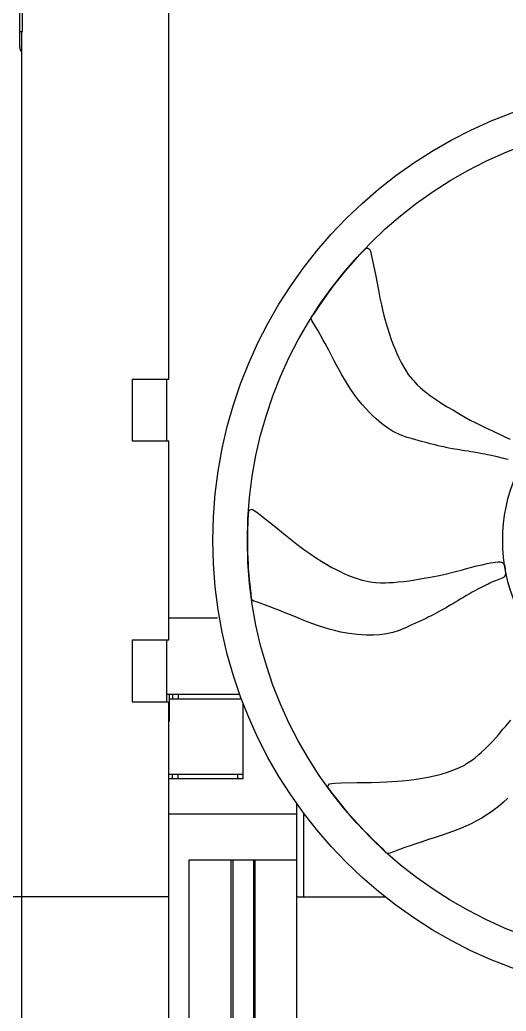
# Model space of a CAD drawing. Extents: x 0 to 406, y 0 to 300.
# Drawn here: x 213.94 to 231.56, y 158.57 to 194.5 of the extents above; entities that cross this region are included whole.
import ezdxf

# ---------------------------------------------------------------- set-up
doc = ezdxf.new("R2010")
doc.units = 0
doc.header["$LTSCALE"] = 12
doc.linetypes.add('0', pattern=[0])
doc.linetypes.add('PHANTOM2', pattern=[1.25, 0.625, -0.125, 0.125, -0.125, 0.125, -0.125])
doc.layers.add('SERV-CLEAR', color=220, linetype='CONTINUOUS')
doc.layers.add('UNIT', color=2, linetype='CONTINUOUS')

msp = doc.modelspace()

# ---------------------------------------------------------------- linework, layer by layer
at = {"layer": 'SERV-CLEAR', "linetype": 'PHANTOM2'}
msp.add_line((219.348, 162.708), (157.003, 162.708), dxfattribs=at)
at = {"layer": 'UNIT', "linetype": '0'}
for p, q in [((214.045, 194.08), (214.045, 200.162)), ((213.945, 193.49), (213.945, 200.126)), ((219.348, 181.478), (219.348, 198.594)), ((213.945, 194.08), (214.045, 194.08)), ((214.003, 194.08), (214.003, 118.586)), ((218.019, 181.478), (219.348, 181.478)), ((218.019, 181.478), (218.019, 179.234)), ((219.267, 179.234), (219.267, 181.478)), ((218.019, 179.234), (219.348, 179.234)), ((219.348, 172.029), (219.348, 179.234)), ((219.348, 172.829), (221.104, 172.829)), ((218.019, 172.029), (219.348, 172.029)), ((218.019, 172.029), (218.019, 169.784)), ((219.267, 169.784), (219.267, 172.029)), ((219.267, 170.054), (221.91, 170.054)), ((219.36, 170.054), (219.36, 169.069)), ((219.478, 170.054), (219.478, 169.893)), ((219.675, 170.054), (219.675, 169.893)), ((218.019, 169.784), (219.348, 169.784)), ((219.348, 142.953), (219.348, 169.784)), ((219.36, 169.893), (221.969, 169.893)), ((222.037, 167.144), (222.037, 169.711)), ((219.36, 169.069), (219.348, 169.069)), ((222.037, 167.144), (219.348, 167.144)), ((219.478, 166.983), (219.478, 167.144)), ((219.675, 166.983), (219.675, 167.144)), ((221.84, 166.983), (221.84, 167.144)), ((222.037, 166.983), (222.037, 167.144)), ((222.037, 166.983), (219.348, 166.983)), ((223.984, 164.053), (223.984, 166.08)), ((223.984, 165.703), (219.348, 165.703)), ((224.234, 162.708), (224.234, 165.737)), ((220.077, 148.613), (220.077, 164.053)), ((220.077, 164.053), (223.984, 164.053)), ((221.592, 164.053), (221.592, 148.613)), ((221.655, 164.053), (221.655, 148.613)), ((222.405, 164.053), (222.405, 148.613)), ((222.468, 148.613), (222.468, 164.053)), ((223.984, 148.613), (223.984, 164.053)), ((223.984, 162.708), (227.179, 162.708))]:
    msp.add_line(p, q, dxfattribs=at)
at = {"layer": 'UNIT'}
for p, q in [((226.373, 186.103), (226.487, 186.222)), ((226.487, 186.222), (226.54, 186.226)), ((226.54, 186.226), (226.614, 186.185)), ((226.614, 186.185), (226.643, 186.11)), ((226.032, 185.731), (226.175, 185.89)), ((226.175, 185.89), (226.264, 185.987)), ((226.264, 185.987), (226.373, 186.103)), ((226.643, 186.11), (226.671, 185.996)), ((226.671, 185.996), (226.721, 185.778)), ((226.721, 185.778), (226.836, 185.209)), ((225.689, 185.334), (225.839, 185.509)), ((225.839, 185.509), (225.931, 185.616)), ((225.931, 185.616), (226.032, 185.731)), ((225.342, 184.902), (225.508, 185.116)), ((225.508, 185.116), (225.689, 185.334)), ((226.836, 185.209), (226.933, 184.704)), ((225.15, 184.64), (225.245, 184.771)), ((225.245, 184.771), (225.342, 184.902)), ((226.933, 184.704), (226.992, 184.41)), ((224.922, 184.318), (225.067, 184.522)), ((225.067, 184.522), (225.15, 184.64)), ((226.992, 184.41), (227.043, 184.172)), ((224.62, 183.865), (224.739, 184.048)), ((224.739, 184.048), (224.922, 184.318)), ((227.043, 184.172), (227.085, 183.988)), ((227.085, 183.988), (227.135, 183.785)), ((224.498, 183.672), (224.516, 183.729)), ((224.498, 183.658), (224.498, 183.672)), ((224.519, 183.599), (224.498, 183.658)), ((224.516, 183.729), (224.62, 183.865)), ((227.135, 183.785), (227.181, 183.611)), ((227.181, 183.611), (227.249, 183.372)), ((224.594, 183.48), (224.519, 183.599)), ((224.665, 183.364), (224.594, 183.48)), ((224.735, 183.245), (224.665, 183.364)), ((227.249, 183.372), (227.331, 183.11)), ((224.819, 183.097), (224.735, 183.245)), ((224.934, 182.891), (224.819, 183.097)), ((225.002, 182.765), (224.934, 182.891)), ((227.331, 183.11), (227.397, 182.916)), ((227.397, 182.916), (227.473, 182.714)), ((225.133, 182.519), (225.002, 182.765)), ((227.473, 182.714), (227.536, 182.559)), ((227.536, 182.559), (227.603, 182.405)), ((225.247, 182.302), (225.133, 182.519)), ((225.348, 182.112), (225.247, 182.302)), ((227.603, 182.405), (227.665, 182.269)), ((227.665, 182.269), (227.777, 182.051)), ((225.42, 181.978), (225.348, 182.112)), ((225.512, 181.807), (225.42, 181.978)), ((227.777, 182.051), (227.929, 181.783)), ((225.613, 181.627), (225.512, 181.807)), ((225.738, 181.412), (225.613, 181.627)), ((227.929, 181.783), (228.015, 181.648)), ((228.015, 181.648), (228.154, 181.469)), ((228.154, 181.469), (228.201, 181.424)), ((225.847, 181.234), (225.738, 181.412)), ((225.961, 181.061), (225.847, 181.234)), ((228.201, 181.424), (228.343, 181.271)), ((228.343, 181.271), (228.462, 181.159)), ((228.462, 181.159), (228.599, 181.042)), ((226.102, 180.861), (225.961, 181.061)), ((226.215, 180.713), (226.102, 180.861)), ((228.599, 181.042), (228.7, 180.963)), ((228.7, 180.963), (228.825, 180.869)), ((228.825, 180.869), (228.967, 180.77)), ((228.967, 180.77), (229.144, 180.652)), ((226.354, 180.544), (226.215, 180.713)), ((226.478, 180.405), (226.354, 180.544)), ((226.612, 180.264), (226.478, 180.405)), ((229.144, 180.652), (229.306, 180.548)), ((229.306, 180.548), (229.43, 180.469)), ((229.43, 180.469), (229.654, 180.344)), ((226.733, 180.145), (226.612, 180.264)), ((226.854, 180.031), (226.733, 180.145)), ((227.051, 179.862), (226.854, 180.031)), ((229.654, 180.344), (229.784, 180.264)), ((229.784, 180.264), (230.031, 180.118)), ((230.031, 180.118), (230.258, 179.993)), ((227.225, 179.731), (227.051, 179.862)), ((227.443, 179.592), (227.225, 179.731)), ((230.258, 179.993), (230.414, 179.912)), ((230.414, 179.912), (230.852, 179.699)), ((230.852, 179.699), (231.04, 179.612)), ((227.589, 179.516), (227.443, 179.592)), ((227.652, 179.487), (227.589, 179.516)), ((227.718, 179.458), (227.652, 179.487)), ((227.8, 179.426), (227.718, 179.458)), ((227.902, 179.389), (227.8, 179.426)), ((227.981, 179.362), (227.902, 179.389)), ((228.076, 179.333), (227.981, 179.362)), ((228.165, 179.307), (228.076, 179.333)), ((228.291, 179.272), (228.165, 179.307)), ((231.04, 179.612), (231.14, 179.565)), ((231.14, 179.565), (231.317, 179.482)), ((231.317, 179.482), (231.52, 179.385)), ((231.52, 179.385), (231.702, 179.293)), ((228.379, 179.248), (228.291, 179.272)), ((228.496, 179.216), (228.379, 179.248)), ((228.608, 179.186), (228.496, 179.216)), ((228.696, 179.163), (228.608, 179.186)), ((228.809, 179.133), (228.696, 179.163)), ((228.92, 179.105), (228.809, 179.133)), ((228.988, 179.088), (228.92, 179.105)), ((229.098, 179.061), (228.988, 179.088)), ((229.206, 179.036), (229.098, 179.061)), ((229.299, 179.016), (229.206, 179.036)), ((229.395, 178.996), (229.299, 179.016)), ((229.492, 178.977), (229.395, 178.996)), ((229.619, 178.953), (229.492, 178.977)), ((229.7, 178.939), (229.619, 178.953)), ((229.803, 178.921), (229.7, 178.939)), ((229.875, 178.91), (229.803, 178.921)), ((229.978, 178.893), (229.875, 178.91)), ((230.062, 178.879), (229.978, 178.893)), ((230.188, 178.859), (230.062, 178.879)), ((230.288, 178.843), (230.188, 178.859)), ((230.393, 178.825), (230.288, 178.843)), ((230.526, 178.803), (230.393, 178.825)), ((230.699, 178.772), (230.526, 178.803)), ((230.789, 178.755), (230.699, 178.772)), ((230.892, 178.735), (230.789, 178.755)), ((231.033, 178.706), (230.892, 178.735)), ((231.125, 178.686), (231.033, 178.706)), ((231.248, 178.658), (231.125, 178.686)), ((231.331, 178.638), (231.248, 178.658)), ((231.419, 178.615), (231.331, 178.638)), ((231.484, 178.598), (231.419, 178.615)), ((231.562, 178.576), (231.484, 178.598)), ((231.63, 178.557), (231.562, 178.576)), ((222.222, 176.381), (222.23, 176.54)), ((222.23, 176.54), (222.241, 176.704)), ((222.241, 176.704), (222.28, 176.741)), ((222.28, 176.741), (222.363, 176.758)), ((222.363, 176.758), (222.433, 176.719)), ((222.433, 176.719), (222.528, 176.649)), ((222.528, 176.649), (222.706, 176.514)), ((222.706, 176.514), (223.16, 176.153)), ((222.209, 176.036), (222.216, 176.249)), ((222.216, 176.249), (222.222, 176.381)), ((223.16, 176.153), (223.559, 175.829)), ((222.201, 175.511), (222.204, 175.742)), ((222.204, 175.742), (222.205, 175.883)), ((222.205, 175.883), (222.209, 176.036)), ((223.559, 175.829), (223.793, 175.641)), ((222.203, 175.228), (222.201, 175.511)), ((223.793, 175.641), (223.985, 175.492)), ((223.985, 175.492), (224.136, 175.378)), ((224.136, 175.378), (224.305, 175.254)), ((222.213, 174.957), (222.203, 175.228)), ((224.305, 175.254), (224.452, 175.15)), ((224.452, 175.15), (224.657, 175.011)), ((224.657, 175.011), (224.889, 174.863)), ((222.223, 174.795), (222.213, 174.957)), ((222.234, 174.634), (222.223, 174.795)), ((222.246, 174.489), (222.234, 174.634)), ((224.889, 174.863), (225.064, 174.757)), ((225.064, 174.757), (225.252, 174.651)), ((225.252, 174.651), (225.4, 174.572)), ((230.085, 174.596), (230.274, 174.646)), ((230.274, 174.646), (230.492, 174.702)), ((230.492, 174.702), (230.691, 174.749)), ((230.691, 174.749), (230.874, 174.787)), ((230.874, 174.787), (231.008, 174.812)), ((231.008, 174.812), (231.18, 174.84)), ((231.18, 174.84), (231.279, 174.853)), ((231.279, 174.853), (231.309, 174.854)), ((231.309, 174.854), (231.336, 174.852)), ((231.336, 174.852), (231.373, 174.845)), ((231.373, 174.845), (231.396, 174.837)), ((231.396, 174.837), (231.419, 174.826)), ((231.419, 174.826), (231.434, 174.816)), ((231.434, 174.816), (231.454, 174.8)), ((231.454, 174.8), (231.472, 174.777)), ((231.472, 174.777), (231.497, 174.735)), ((231.497, 174.735), (231.511, 174.699)), ((231.511, 174.699), (231.516, 174.669)), ((231.516, 174.669), (231.522, 174.59)), ((222.267, 174.24), (222.246, 174.489)), ((225.4, 174.572), (225.55, 174.498)), ((225.55, 174.498), (225.685, 174.433)), ((225.685, 174.433), (225.911, 174.338)), ((225.911, 174.338), (226.2, 174.231)), ((228.597, 174.26), (228.881, 174.307)), ((228.881, 174.307), (229.134, 174.356)), ((229.134, 174.356), (229.306, 174.395)), ((229.306, 174.395), (229.778, 174.513)), ((229.778, 174.513), (229.979, 174.567)), ((229.979, 174.567), (230.085, 174.596)), ((231.465, 174.286), (231.422, 174.264)), ((231.49, 174.308), (231.465, 174.286)), ((231.516, 174.345), (231.49, 174.308)), ((231.527, 174.369), (231.516, 174.345)), ((231.522, 174.59), (231.529, 174.51)), ((231.536, 174.4), (231.527, 174.369)), ((231.529, 174.51), (231.536, 174.476)), ((231.536, 174.476), (231.539, 174.448)), ((231.539, 174.426), (231.536, 174.4)), ((231.539, 174.448), (231.539, 174.426)), ((222.3, 173.915), (222.267, 174.24)), ((222.326, 173.699), (222.3, 173.915)), ((226.2, 174.231), (226.352, 174.183)), ((226.352, 174.183), (226.574, 174.135)), ((226.574, 174.135), (226.638, 174.131)), ((226.638, 174.131), (226.845, 174.105)), ((226.845, 174.105), (227.009, 174.095)), ((227.009, 174.095), (227.189, 174.094)), ((227.189, 174.094), (227.317, 174.098)), ((227.317, 174.098), (227.473, 174.107)), ((227.473, 174.107), (227.646, 174.122)), ((227.646, 174.122), (227.857, 174.145)), ((227.857, 174.145), (228.048, 174.17)), ((228.048, 174.17), (228.194, 174.189)), ((228.194, 174.189), (228.446, 174.237)), ((228.446, 174.237), (228.597, 174.26)), ((230.638, 173.913), (230.555, 173.869)), ((230.751, 173.97), (230.638, 173.913)), ((230.827, 174.008), (230.751, 173.97)), ((230.909, 174.048), (230.827, 174.008)), ((230.97, 174.076), (230.909, 174.048)), ((231.044, 174.11), (230.97, 174.076)), ((231.109, 174.138), (231.044, 174.11)), ((231.181, 174.169), (231.109, 174.138)), ((231.242, 174.194), (231.181, 174.169)), ((231.361, 174.241), (231.242, 174.194)), ((231.422, 174.264), (231.361, 174.241)), ((222.334, 173.528), (222.326, 173.699)), ((229.989, 173.549), (229.896, 173.495)), ((230.105, 173.617), (229.989, 173.549)), ((230.257, 173.705), (230.105, 173.617)), ((230.337, 173.75), (230.257, 173.705)), ((230.428, 173.801), (230.337, 173.75)), ((230.555, 173.869), (230.428, 173.801)), ((222.357, 173.472), (222.334, 173.528)), ((222.366, 173.462), (222.357, 173.472)), ((222.42, 173.43), (222.366, 173.462)), ((222.554, 173.387), (222.42, 173.43)), ((222.683, 173.343), (222.554, 173.387)), ((222.813, 173.298), (222.683, 173.343)), ((222.972, 173.239), (222.813, 173.298)), ((223.192, 173.154), (222.972, 173.239)), ((229.384, 173.19), (229.313, 173.15)), ((229.475, 173.244), (229.384, 173.19)), ((229.537, 173.28), (229.475, 173.244)), ((229.627, 173.334), (229.537, 173.28)), ((229.7, 173.377), (229.627, 173.334)), ((229.81, 173.443), (229.7, 173.377)), ((229.896, 173.495), (229.81, 173.443)), ((223.326, 173.102), (223.192, 173.154)), ((223.585, 172.997), (223.326, 173.102)), ((223.811, 172.905), (223.585, 172.997)), ((224.011, 172.824), (223.811, 172.905)), ((228.743, 172.847), (228.68, 172.816)), ((228.845, 172.897), (228.743, 172.847)), ((228.943, 172.948), (228.845, 172.897)), ((229.028, 172.992), (228.943, 172.948)), ((229.114, 173.038), (229.028, 172.992)), ((229.201, 173.086), (229.114, 173.038)), ((229.313, 173.15), (229.201, 173.086)), ((224.152, 172.767), (224.011, 172.824)), ((224.333, 172.696), (224.152, 172.767)), ((224.526, 172.622), (224.333, 172.696)), ((224.76, 172.538), (224.526, 172.622)), ((224.958, 172.473), (224.76, 172.538)), ((225.156, 172.413), (224.958, 172.473)), ((227.972, 172.486), (227.887, 172.449)), ((228.091, 172.54), (227.972, 172.486)), ((228.174, 172.578), (228.091, 172.54)), ((228.284, 172.629), (228.174, 172.578)), ((228.389, 172.678), (228.284, 172.629)), ((228.471, 172.716), (228.389, 172.678)), ((228.577, 172.767), (228.471, 172.716)), ((228.68, 172.816), (228.577, 172.767)), ((225.392, 172.35), (225.156, 172.413)), ((225.575, 172.309), (225.392, 172.35)), ((225.79, 172.27), (225.575, 172.309)), ((225.974, 172.243), (225.79, 172.27)), ((226.167, 172.221), (225.974, 172.243)), ((226.337, 172.207), (226.167, 172.221)), ((226.502, 172.198), (226.337, 172.207)), ((226.762, 172.195), (226.502, 172.198)), ((226.979, 172.206), (226.762, 172.195)), ((227.235, 172.24), (226.979, 172.206)), ((227.396, 172.275), (227.235, 172.24)), ((227.463, 172.293), (227.396, 172.275)), ((227.533, 172.314), (227.463, 172.293)), ((227.616, 172.342), (227.533, 172.314)), ((227.718, 172.379), (227.616, 172.342)), ((227.796, 172.41), (227.718, 172.379)), ((227.887, 172.449), (227.796, 172.41)), ((231.446, 168.783), (231.548, 168.897)), ((231.548, 168.897), (231.734, 169.115)), ((231.185, 168.475), (231.284, 168.584)), ((231.284, 168.584), (231.446, 168.783)), ((230.785, 168.058), (230.907, 168.18)), ((230.907, 168.18), (231.054, 168.334)), ((231.054, 168.334), (231.185, 168.475)), ((230.436, 167.75), (230.575, 167.865)), ((230.575, 167.865), (230.671, 167.95)), ((230.671, 167.95), (230.785, 168.058)), ((229.877, 167.395), (230.078, 167.501)), ((230.078, 167.501), (230.13, 167.539)), ((230.13, 167.539), (230.305, 167.653)), ((230.305, 167.653), (230.436, 167.75)), ((228.734, 167.046), (228.897, 167.081)), ((228.897, 167.081), (229.06, 167.121)), ((229.06, 167.121), (229.205, 167.159)), ((229.205, 167.159), (229.439, 167.23)), ((229.439, 167.23), (229.729, 167.334)), ((229.729, 167.334), (229.877, 167.395)), ((225.107, 166.684), (225.113, 166.738)), ((225.113, 166.738), (225.166, 166.803)), ((225.166, 166.803), (225.244, 166.819)), ((225.244, 166.819), (225.362, 166.826)), ((225.362, 166.826), (225.586, 166.837)), ((225.586, 166.837), (226.166, 166.853)), ((226.166, 166.853), (226.679, 166.86)), ((226.679, 166.86), (226.98, 166.867)), ((226.98, 166.867), (227.222, 166.876)), ((227.222, 166.876), (227.411, 166.886)), ((227.411, 166.886), (227.62, 166.9)), ((227.62, 166.9), (227.799, 166.915)), ((227.799, 166.915), (228.047, 166.94)), ((228.047, 166.94), (228.319, 166.975)), ((228.319, 166.975), (228.521, 167.007)), ((228.521, 167.007), (228.734, 167.046)), ((225.205, 166.551), (225.107, 166.684)), ((225.3, 166.424), (225.205, 166.551)), ((225.38, 166.319), (225.3, 166.424)), ((225.512, 166.152), (225.38, 166.319)), ((225.608, 166.032), (225.512, 166.152)), ((225.697, 165.923), (225.608, 166.032)), ((231.468, 166.136), (231.268, 165.971)), ((231.628, 166.284), (231.468, 166.136)), ((225.843, 165.745), (225.697, 165.923)), ((226.027, 165.528), (225.843, 165.745)), ((230.834, 165.666), (230.676, 165.568)), ((230.996, 165.773), (230.834, 165.666)), ((231.135, 165.872), (230.996, 165.773)), ((231.268, 165.971), (231.135, 165.872)), ((226.209, 165.327), (226.027, 165.528)), ((226.32, 165.21), (226.209, 165.327)), ((230.32, 165.374), (230.098, 165.27)), ((230.486, 165.46), (230.32, 165.374)), ((230.676, 165.568), (230.486, 165.46)), ((226.433, 165.094), (226.32, 165.21)), ((226.535, 164.991), (226.433, 165.094)), ((226.711, 164.813), (226.535, 164.991)), ((229.286, 164.958), (229.102, 164.896)), ((229.481, 165.026), (229.286, 164.958)), ((229.714, 165.112), (229.481, 165.026)), ((229.908, 165.189), (229.714, 165.112)), ((230.098, 165.27), (229.908, 165.189)), ((226.945, 164.586), (226.711, 164.813)), ((227.104, 164.437), (226.945, 164.586)), ((228.117, 164.576), (227.895, 164.5)), ((228.253, 164.622), (228.117, 164.576)), ((228.519, 164.708), (228.253, 164.622)), ((228.752, 164.783), (228.519, 164.708)), ((228.957, 164.849), (228.752, 164.783)), ((229.102, 164.896), (228.957, 164.849)), ((227.22, 164.311), (227.104, 164.437)), ((227.273, 164.283), (227.22, 164.311)), ((227.287, 164.281), (227.273, 164.283)), ((227.349, 164.291), (227.287, 164.281)), ((227.479, 164.344), (227.349, 164.291)), ((227.606, 164.394), (227.479, 164.344)), ((227.734, 164.442), (227.606, 164.394)), ((227.895, 164.5), (227.734, 164.442))]:
    msp.add_line(p, q, dxfattribs=at)
at = {"layer": 'UNIT', "linetype": '0'}
msp.add_circle((237.439, 175.631), 16.5, dxfattribs=at)
at = {"layer": 'UNIT'}
for radius in [15.25, 6]:
    msp.add_circle((237.439, 175.631), radius, dxfattribs=at)
at = {"layer": 'UNIT', "linetype": '0'}
msp.add_arc((214.17, 193.49), 0.225, 180, 221.5076, dxfattribs=at)

doc.saveas('drawing.dxf')
